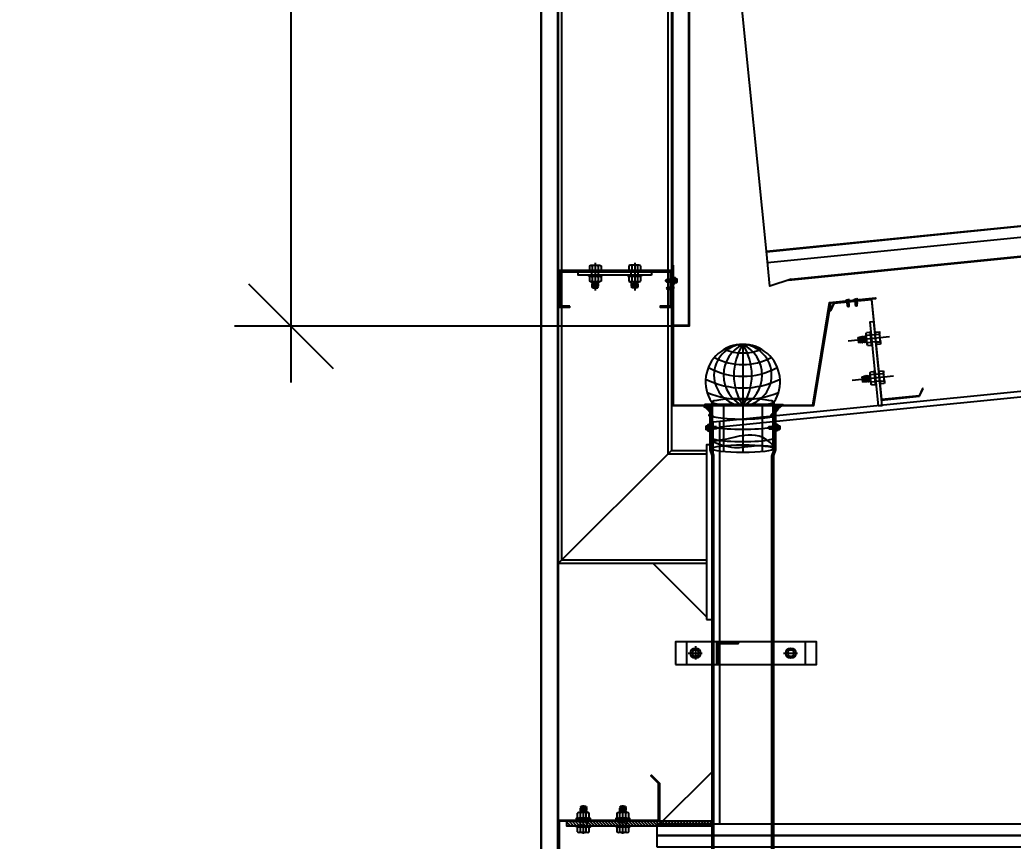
# Model space of a CAD drawing. Header units: inches. Extents: x 315041 to 662841, y -45540 to -35018.
# Drawn here: x 329684.45 to 329702.06, y -36214.23 to -36199.66 of the extents above; entities that cross this region are included whole.
import ezdxf

# ---------------------------------------------------------------- set-up
doc = ezdxf.new("R2010")
doc.units = ezdxf.units.IN
doc.header["$MEASUREMENT"] = 0
doc.linetypes.add('CENTER2', pattern=[28.575, 19.05, -3.175, 3.175, -3.175])
doc.linetypes.add('DASHED2', pattern=[9.525, 6.35, -3.175])
for name, color, linetype in [('2', 2, 'Continuous'), ('251', 251, 'Continuous'), ('2NET-VE', 8, 'Continuous'), ('3', 3, 'Continuous'), ('5', 5, 'Continuous'), ('6', 6, 'Continuous'), ('7', 7, 'Continuous'), ('8', 8, 'Continuous'), ('9', 9, 'Continuous'), ('DOWNPOUT', 52, 'Continuous'), ('flashing', 6, 'Continuous'), ('GIANG', 1, 'Continuous'), ('ROOFING', 4, 'Continuous'), ('STRUCTURE', 1, 'Continuous')]:
    doc.layers.add(name, color=color, linetype=linetype)
doc.styles.add('ST1', font='times.ttf', dxfattribs={"width": 0.7})
doc.dimstyles.new('100', dxfattribs={"dimtxt": 3, "dimasz": 1.5, "dimexe": 1, "dimexo": 0, "dimgap": 1, "dimtad": 1, "dimdec": 0, "dimlfac": 100, "dimzin": 0, "dimdsep": 46, "dimtxsty": 'ST1', "dimblk": 'OBLIQUE', "dimcen": 1, "dimdle": 1, "dimclrd": 8, "dimclre": 8, "dimclrt": 3, "dimadec": 0, "dimazin": 0, "dimtfac": 1, "dimtdec": 0, "dimtix": 1, "dimtmove": 1, "dimatfit": 3, "dimfxl": 0, "dimtfill": 1, "dimtolj": 1, "dimtzin": 0, "dimlwd": -1, "dimlwe": -1, "dimarcsym": 1})

# ---------------------------------------------------------------- blocks, each defined once
blk = doc.blocks.new('*U205')
at = {"layer": '251'}
h = blk.add_hatch(color=256, dxfattribs=at)
h.paths.add_polyline_path([(-0.0533, -0.0404), (-0.0533, -0.0433, -0.192582), (-0.0476, -0.0289, -0.192582), (-0.0533, -0.0144)])
h.paths.add_polyline_path([(-0.0533, 0.0144, -0.192582), (-0.0476, 0.0289, -0.192582), (-0.0533, 0.0433)])
h = blk.add_hatch(color=256, dxfattribs=at)
h.paths.add_polyline_path([(0.0559, -0.0404), (0.0559, -0.0433, -0.192582), (0.0617, -0.0289, -0.192582), (0.0559, -0.0144)])
h.paths.add_polyline_path([(0.0559, 0.0144, -0.192582), (0.0617, 0.0289, -0.192582), (0.0559, 0.0433)])
at = {"layer": '5', "linetype": 'CENTER2', "ltscale": 0.2}
blk.add_line((-0.0773, 0), (0.1944, 0), dxfattribs=at)
at = {"layer": '8'}
for p, q in [((-0.0533, 0.0404), (-0.0533, -0.0404)), ((-0.0476, 0.0578), (-0.0058, 0.0578)), ((-0.0476, 0.0289), (-0.0058, 0.0289)), ((0, 0.0433), (0, -0.0433)), ((0.0444, 0.0333), (0, 0.0333)), ((0.0444, -0.0664), (0.0444, 0.0664)), ((0.0444, 0.0664), (0.0559, 0.0664)), ((0.0559, -0.0664), (0.0559, 0.0664)), ((0.0559, 0.0404), (0.0559, -0.0404)), ((0.0617, 0.0578), (0.1034, 0.0578)), ((0.0617, 0.0289), (0.1034, 0.0289)), ((0.1092, 0.0433), (0.1092, -0.0433)), ((0.1168, 0.0333), (0.1092, 0.0333)), ((0.1211, 0.0267), (0.1168, 0.0333)), ((0.1168, 0.0333), (0.1168, -0.0167)), ((0.1168, -0.0167), (0.1211, 0.0267)), ((0.1268, 0.0333), (0.1211, 0.0267)), ((0.1311, 0.0267), (0.1268, 0.0333)), ((0.1639, 0.03), (0.1611, 0.0267)), ((0.1691, 0.0267), (0.1639, 0.03)), ((0.1658, -0.0267), (0.1674, 0)), ((0.1691, 0), (0.1674, 0)), ((0.1674, 0), (0.1691, 0)), ((0.1691, 0.0267), (0.1691, -0.0267)), ((-0.0476, -0.0289), (-0.0058, -0.0289)), ((-0.0476, -0.0289), (-0.0058, -0.0289)), ((-0.0476, -0.0578), (-0.0058, -0.0578)), ((0.0444, -0.0333), (0, -0.0333)), ((0.0444, -0.0664), (0.0559, -0.0664)), ((0.0617, -0.0289), (0.1034, -0.0289)), ((0.0617, -0.0289), (0.1034, -0.0289)), ((0.0617, -0.0578), (0.1034, -0.0578)), ((0.1201, -0.0333), (0.1092, -0.0333)), ((0.1258, -0.0267), (0.1201, -0.0333)), ((0.1601, -0.0333), (0.1558, -0.0267)), ((0.1658, -0.0267), (0.1601, -0.0333)), ((0.1658, -0.0267), (0.1691, -0.0267))]:
    blk.add_line(p, q, dxfattribs=at)
for points in [[(0.1358, -0.0267), (0.1301, -0.0333), (0.1258, -0.0267), (0.1311, 0.0267), (0.1368, 0.0333), (0.1411, 0.0267)], [(0.1458, -0.0267), (0.1401, -0.0333), (0.1358, -0.0267), (0.1411, 0.0267), (0.1468, 0.0333), (0.1511, 0.0267)], [(0.1558, -0.0267), (0.1501, -0.0333), (0.1458, -0.0267), (0.1511, 0.0267), (0.1568, 0.0333), (0.1611, 0.0267)]]:
    blk.add_lwpolyline(points, close=True, dxfattribs=at)
for centre, start, end in [((-0.0324, 0.0433), 136.39718, 223.60282), ((-0.0324, 0.0144), 136.39718, 180), ((-0.0209, 0.0433), 316.39718, 43.60282), ((-0.0209, 0.0144), 0, 43.60282), ((0.0768, 0.0433), 136.39718, 223.60282), ((0.0768, 0.0144), 136.39718, 180), ((0.0883, 0.0433), 316.39718, 43.60282), ((0.0883, 0.0144), 0, 43.60282), ((-0.0324, -0.0144), 180, 223.60282), ((-0.0324, -0.0433), 136.39718, 223.60282), ((-0.0209, -0.0144), 316.39718, 0), ((-0.0209, -0.0433), 316.39718, 43.60282), ((0.0768, -0.0144), 180, 223.60282), ((0.0768, -0.0433), 136.39718, 223.60282), ((0.0883, -0.0144), 316.39718, 0), ((0.0883, -0.0433), 316.39718, 43.60282)]:
    blk.add_arc(centre, 0.0209, start, end, dxfattribs=at)
blk = doc.blocks.new('*U206')
at = {"layer": '251'}
h = blk.add_hatch(color=256, dxfattribs=at)
h.paths.add_polyline_path([(-0.0533, -0.0404), (-0.0533, -0.0433, -0.192582), (-0.0476, -0.0289, -0.192582), (-0.0533, -0.0144)])
h.paths.add_polyline_path([(-0.0533, 0.0144, -0.192582), (-0.0476, 0.0289, -0.192582), (-0.0533, 0.0433)])
h = blk.add_hatch(color=256, dxfattribs=at)
h.paths.add_polyline_path([(0.0559, -0.0404), (0.0559, -0.0433, -0.192582), (0.0617, -0.0289, -0.192582), (0.0559, -0.0144)])
h.paths.add_polyline_path([(0.0559, 0.0144, -0.192582), (0.0617, 0.0289, -0.192582), (0.0559, 0.0433)])
at = {"layer": '5', "linetype": 'CENTER2', "ltscale": 0.2}
blk.add_line((-0.0773, 0), (0.1944, 0), dxfattribs=at)
at = {"layer": '8'}
for p, q in [((-0.0533, 0.0404), (-0.0533, -0.0404)), ((-0.0476, 0.0578), (-0.0058, 0.0578)), ((-0.0476, 0.0289), (-0.0058, 0.0289)), ((0, 0.0433), (0, -0.0433)), ((0.0444, 0.0333), (0, 0.0333)), ((0.0444, -0.0664), (0.0444, 0.0664)), ((0.0444, 0.0664), (0.0559, 0.0664)), ((0.0559, -0.0664), (0.0559, 0.0664)), ((0.0559, 0.0404), (0.0559, -0.0404)), ((0.0617, 0.0578), (0.1034, 0.0578)), ((0.0617, 0.0289), (0.1034, 0.0289)), ((0.1092, 0.0433), (0.1092, -0.0433)), ((0.1168, 0.0333), (0.1092, 0.0333)), ((0.1211, 0.0267), (0.1168, 0.0333)), ((0.1168, 0.0333), (0.1168, -0.0167)), ((0.1168, -0.0167), (0.1211, 0.0267)), ((0.1268, 0.0333), (0.1211, 0.0267)), ((0.1311, 0.0267), (0.1268, 0.0333)), ((0.1639, 0.03), (0.1611, 0.0267)), ((0.1691, 0.0267), (0.1639, 0.03)), ((0.1658, -0.0267), (0.1674, 0)), ((0.1691, 0), (0.1674, 0)), ((0.1674, 0), (0.1691, 0)), ((0.1691, 0.0267), (0.1691, -0.0267)), ((-0.0476, -0.0289), (-0.0058, -0.0289)), ((-0.0476, -0.0289), (-0.0058, -0.0289)), ((-0.0476, -0.0578), (-0.0058, -0.0578)), ((0.0444, -0.0333), (0, -0.0333)), ((0.0444, -0.0664), (0.0559, -0.0664)), ((0.0617, -0.0289), (0.1034, -0.0289)), ((0.0617, -0.0289), (0.1034, -0.0289)), ((0.0617, -0.0578), (0.1034, -0.0578)), ((0.1201, -0.0333), (0.1092, -0.0333)), ((0.1258, -0.0267), (0.1201, -0.0333)), ((0.1601, -0.0333), (0.1558, -0.0267)), ((0.1658, -0.0267), (0.1601, -0.0333)), ((0.1658, -0.0267), (0.1691, -0.0267))]:
    blk.add_line(p, q, dxfattribs=at)
for points in [[(0.1358, -0.0267), (0.1301, -0.0333), (0.1258, -0.0267), (0.1311, 0.0267), (0.1368, 0.0333), (0.1411, 0.0267)], [(0.1458, -0.0267), (0.1401, -0.0333), (0.1358, -0.0267), (0.1411, 0.0267), (0.1468, 0.0333), (0.1511, 0.0267)], [(0.1558, -0.0267), (0.1501, -0.0333), (0.1458, -0.0267), (0.1511, 0.0267), (0.1568, 0.0333), (0.1611, 0.0267)]]:
    blk.add_lwpolyline(points, close=True, dxfattribs=at)
for centre, start, end in [((-0.0324, 0.0433), 136.39718, 223.60282), ((-0.0324, 0.0144), 136.39718, 180), ((-0.0209, 0.0433), 316.39718, 43.60282), ((-0.0209, 0.0144), 0, 43.60282), ((0.0768, 0.0433), 136.39718, 223.60282), ((0.0768, 0.0144), 136.39718, 180), ((0.0883, 0.0433), 316.39718, 43.60282), ((0.0883, 0.0144), 0, 43.60282), ((-0.0324, -0.0144), 180, 223.60282), ((-0.0324, -0.0433), 136.39718, 223.60282), ((-0.0209, -0.0144), 316.39718, 0), ((-0.0209, -0.0433), 316.39718, 43.60282), ((0.0768, -0.0144), 180, 223.60282), ((0.0768, -0.0433), 136.39718, 223.60282), ((0.0883, -0.0144), 316.39718, 0), ((0.0883, -0.0433), 316.39718, 43.60282)]:
    blk.add_arc(centre, 0.0209, start, end, dxfattribs=at)
blk = doc.blocks.new('A$C6A7930B6')
at = {"layer": '2'}
h = blk.add_hatch(dxfattribs=at)
h.set_pattern_fill('ANSI31', color=256, scale=0.125, angle=-90, style=0)
h.set_pattern_definition([(315, (3303.04439, 11524.56439), (0.011048543456, 0.011048543456), [])])
h.paths.add_polyline_path([(1.5, 1.185), (1.5, 0.619), (0.016, 0.619), (0.016, 0.124), (0.129, 0.011), (0.118, 0), (0, 0.118), (0, 0.635), (1.484, 0.635), (1.484, 1.179), (1.371, 1.292), (1.382, 1.303)])
at = {"layer": '251'}
h = blk.add_hatch(color=256, dxfattribs=at)
h.paths.add_polyline_path([(0.314, 0.668), (0.31, 0.668, 0.192582), (0.332, 0.676, 0.192582), (0.353, 0.668)])
h.paths.add_polyline_path([(0.397, 0.668, 0.192582), (0.418, 0.676, 0.192582), (0.44, 0.668)])
h = blk.add_hatch(color=256, dxfattribs=at)
h.paths.add_polyline_path([(0.898, 0.668), (0.893, 0.668, 0.192582), (0.915, 0.676, 0.192582), (0.937, 0.668)])
h.paths.add_polyline_path([(0.98, 0.668, 0.192582), (1.002, 0.676, 0.192582), (1.023, 0.668)])
h = blk.add_hatch(color=256, dxfattribs=at)
h.paths.add_polyline_path([(0.314, 0.455), (0.31, 0.455, 0.192582), (0.332, 0.464, 0.192582), (0.353, 0.455)])
h.paths.add_polyline_path([(0.397, 0.455, 0.192582), (0.418, 0.464, 0.192582), (0.44, 0.455)])
h = blk.add_hatch(color=256, dxfattribs=at)
h.paths.add_polyline_path([(0.898, 0.455), (0.893, 0.455, 0.192582), (0.915, 0.464, 0.192582), (0.937, 0.455)])
h.paths.add_polyline_path([(0.98, 0.455, 0.192582), (1.002, 0.464, 0.192582), (1.023, 0.455)])
at = {"layer": '9', "linetype": 'Continuous'}
h = blk.add_hatch(dxfattribs=at)
h.set_pattern_fill('ANSI31', color=250, scale=0.25, angle=-90, style=0)
h.set_pattern_definition([(315, (3302.900187, 11527.014995), (0.02209708691, 0.02209708691), [])])
h.paths.add_polyline_path([(2.292, 0.552), (2.292, 0.619), (0.125, 0.619), (0.125, 0.552)])
at = {"layer": '2'}
blk.add_lwpolyline([(1.5, 1.185), (1.5, 0.619), (0.016, 0.619), (0.016, 0.124), (0.129, 0.011), (0.118, 0), (0, 0.118), (0, 0.635), (1.484, 0.635), (1.484, 1.179), (1.371, 1.292), (1.382, 1.303)], close=True, dxfattribs=at)
at = {"layer": '5', "linetype": 'CENTER2', "ltscale": 0.2}
for p, q in [((0.375, 0.436), (0.375, 0.859)), ((0.958, 0.436), (0.958, 0.859))]:
    blk.add_line(p, q, dxfattribs=at)
at = {"layer": '6'}
blk.add_lwpolyline([(2.292, 0.552), (2.292, 0.619), (0.125, 0.619), (0.125, 0.552), (2.292, 0.552)], dxfattribs=at)
at = {"layer": '8'}
for p, q in [((0.288, 0.676), (0.288, 0.739)), ((0.44, 0.748), (0.31, 0.748)), ((0.335, 0.832), (0.325, 0.824)), ((0.325, 0.824), (0.335, 0.817)), ((0.335, 0.772), (0.325, 0.764)), ((0.325, 0.764), (0.325, 0.748)), ((0.332, 0.676), (0.332, 0.739)), ((0.332, 0.676), (0.332, 0.739)), ((0.415, 0.837), (0.335, 0.837)), ((0.335, 0.832), (0.335, 0.837)), ((0.335, 0.832), (0.375, 0.835)), ((0.35, 0.759), (0.415, 0.765)), ((0.425, 0.759), (0.35, 0.759)), ((0.375, 0.837), (0.375, 0.835)), ((0.375, 0.835), (0.375, 0.837)), ((0.415, 0.837), (0.42, 0.83)), ((0.42, 0.83), (0.415, 0.825)), ((0.415, 0.78), (0.425, 0.774)), ((0.425, 0.774), (0.415, 0.765)), ((0.415, 0.765), (0.425, 0.759)), ((0.418, 0.676), (0.418, 0.739)), ((0.425, 0.759), (0.425, 0.748)), ((0.462, 0.676), (0.462, 0.739)), ((0.872, 0.676), (0.872, 0.739)), ((1.023, 0.748), (0.893, 0.748)), ((0.918, 0.832), (0.908, 0.824)), ((0.908, 0.824), (0.918, 0.817)), ((0.918, 0.772), (0.908, 0.764)), ((0.908, 0.764), (0.908, 0.748)), ((0.915, 0.676), (0.915, 0.739)), ((0.915, 0.676), (0.915, 0.739)), ((0.998, 0.837), (0.918, 0.837)), ((0.918, 0.832), (0.918, 0.837)), ((0.918, 0.832), (0.958, 0.835)), ((0.933, 0.759), (0.998, 0.765)), ((1.008, 0.759), (0.933, 0.759)), ((0.958, 0.837), (0.958, 0.835)), ((0.958, 0.835), (0.958, 0.837)), ((0.998, 0.837), (1.003, 0.83)), ((1.003, 0.83), (0.998, 0.825)), ((0.998, 0.78), (1.008, 0.774)), ((1.008, 0.774), (0.998, 0.765)), ((0.998, 0.765), (1.008, 0.759)), ((1.002, 0.676), (1.002, 0.739)), ((1.008, 0.759), (1.008, 0.748)), ((1.045, 0.676), (1.045, 0.739)), ((0.436, 0.668), (0.314, 0.668)), ((0.325, 0.635), (0.325, 0.552)), ((0.425, 0.635), (0.425, 0.552)), ((1.019, 0.668), (0.898, 0.668)), ((0.908, 0.635), (0.908, 0.552)), ((1.008, 0.635), (1.008, 0.552)), ((0.288, 0.464), (0.288, 0.526)), ((0.44, 0.535), (0.31, 0.535)), ((0.436, 0.552), (0.314, 0.552)), ((0.436, 0.455), (0.314, 0.455)), ((0.332, 0.464), (0.332, 0.526)), ((0.332, 0.464), (0.332, 0.526)), ((0.418, 0.464), (0.418, 0.526)), ((0.462, 0.464), (0.462, 0.526)), ((0.872, 0.464), (0.872, 0.526)), ((1.023, 0.535), (0.893, 0.535)), ((1.019, 0.552), (0.898, 0.552)), ((1.019, 0.455), (0.898, 0.455)), ((0.915, 0.464), (0.915, 0.526)), ((0.915, 0.464), (0.915, 0.526)), ((1.002, 0.464), (1.002, 0.526)), ((1.045, 0.464), (1.045, 0.526))]:
    blk.add_line(p, q, dxfattribs=at)
for points in [[(0.335, 0.817), (0.325, 0.809), (0.335, 0.802), (0.415, 0.81), (0.425, 0.819), (0.415, 0.825)], [(0.335, 0.802), (0.325, 0.794), (0.335, 0.787), (0.415, 0.795), (0.425, 0.804), (0.415, 0.81)], [(0.335, 0.787), (0.325, 0.779), (0.335, 0.772), (0.415, 0.78), (0.425, 0.789), (0.415, 0.795)], [(0.918, 0.817), (0.908, 0.809), (0.918, 0.802), (0.998, 0.81), (1.008, 0.819), (0.998, 0.825)], [(0.918, 0.802), (0.908, 0.794), (0.918, 0.787), (0.998, 0.795), (1.008, 0.804), (0.998, 0.81)], [(0.918, 0.787), (0.908, 0.779), (0.918, 0.772), (0.998, 0.78), (1.008, 0.789), (0.998, 0.795)], [(0.275, 0.65), (0.275, 0.668), (0.475, 0.668), (0.475, 0.65)], [(0.859, 0.65), (0.859, 0.668), (1.058, 0.668), (1.058, 0.65)], [(0.275, 0.535), (0.275, 0.552), (0.475, 0.552), (0.475, 0.535)], [(0.859, 0.535), (0.859, 0.552), (1.058, 0.552), (1.058, 0.535)]]:
    blk.add_lwpolyline(points, close=True, dxfattribs=at)
for centre, start, end in [((0.31, 0.716), 46.3972, 133.6028), ((0.353, 0.716), 90, 133.6028), ((0.397, 0.716), 46.3972, 90), ((0.44, 0.716), 46.3972, 133.6028), ((0.893, 0.716), 46.3972, 133.6028), ((0.937, 0.716), 90, 133.6028), ((0.98, 0.716), 46.3972, 90), ((1.023, 0.716), 46.3972, 133.6028), ((0.31, 0.699), 226.3972, 313.6028), ((0.353, 0.699), 226.3972, 270), ((0.397, 0.699), 270, 313.6028), ((0.44, 0.699), 226.3972, 313.6028), ((0.893, 0.699), 226.3972, 313.6028), ((0.937, 0.699), 226.3972, 270), ((0.98, 0.699), 270, 313.6028), ((1.023, 0.699), 226.3972, 313.6028), ((0.31, 0.503), 46.3972, 133.6028), ((0.31, 0.486), 226.3972, 313.6028), ((0.353, 0.503), 90, 133.6028), ((0.353, 0.486), 226.3972, 270), ((0.397, 0.503), 46.3972, 90), ((0.397, 0.486), 270, 313.6028), ((0.44, 0.503), 46.3972, 133.6028), ((0.44, 0.486), 226.3972, 313.6028), ((0.893, 0.503), 46.3972, 133.6028), ((0.893, 0.486), 226.3972, 313.6028), ((0.937, 0.503), 90, 133.6028), ((0.937, 0.486), 226.3972, 270), ((0.98, 0.503), 46.3972, 90), ((0.98, 0.486), 270, 313.6028), ((1.023, 0.503), 46.3972, 133.6028), ((1.023, 0.486), 226.3972, 313.6028)]:
    blk.add_arc(centre, 0.0314, start, end, dxfattribs=at)
blk = doc.blocks.new('HFR-1')
at = {"layer": 'STRUCTURE', "color": 1, "linetype": 'Continuous'}
for p, q in [((-5.5, 0), (5.5, 0)), ((-5.2, 0.8), (-3.4, 1.5)), ((5.2, 0.8), (3.4, 1.5)), ((-2.4, -1.2), (-3, -1.6)), ((-3, -1.6), (-2.4, -1.9)), ((-2.4, -1.9), (-3, -2.3)), ((-3, -2.3), (-2.4, -2.6)), ((-2.4, -2.6), (-3, -3)), ((-3, -3), (-2.4, -3.3)), ((-2.4, -3.3), (-3, -3.7)), ((-3, -3.7), (-2.4, -4.1)), ((-2.4, -4.1), (-3, -4.4)), ((-3, -4.4), (-2.4, -4.8)), ((-2.4, -4.8), (-3, -5.1)), ((-3, -5.1), (-2.4, -5.5)), ((-2.4, -5.5), (-3, -5.8)), ((-3, -5.8), (-2.4, -6.2)), ((-2.4, -6.2), (-3, -6.6)), ((-3, -6.6), (-2.4, -6.9)), ((-2.4, -6.9), (-3, -7.3)), ((-3, -7.3), (-2.4, -7.6)), ((-2.4, -7.6), (-3, -8)), ((-3, -8), (-2.4, -8.3)), ((-2.4, -8.3), (-3, -8.7)), ((-3, -8.7), (-2.4, -9)), ((-2.4, -9), (-3, -9.4)), ((-3, -9.4), (-2.4, -9.7)), ((-2.4, -9.7), (-3, -10.1)), ((-3, -10.1), (-2.4, -10.5)), ((-2.4, -10.5), (-3, -10.8)), ((-3, -10.8), (-2.4, -11.2)), ((-2.4, -11.2), (-3, -11.5)), ((-3, -11.5), (-2.4, -11.9)), ((-2.9, -1.6), (2.9, -1.4)), ((-2.9, -2.3), (2.9, -2.1)), ((-2.9, -3), (2.9, -2.8)), ((-2.9, -3.7), (2.9, -3.6)), ((-2.9, -4.4), (2.9, -4.3)), ((-2.9, -5.1), (2.9, -5)), ((-2.9, -5.9), (2.9, -5.7)), ((-2.9, -6.6), (2.9, -6.4)), ((-2.9, -7.3), (2.9, -7.1)), ((-2.9, -8), (2.9, -7.8)), ((-2.9, -8.7), (2.9, -8.5)), ((-2.9, -9.4), (2.9, -9.2)), ((-2.9, -10.1), (1.5, -10)), ((-2.9, -10.8), (1.3, -10.7)), ((-2.9, -11.5), (0.9, -11.4)), ((-2.5, -17.4), (-2.5, -11.8)), ((-2.5, -17.4), (-2, -16.7)), ((-2.5, -17.4), (-0.2, -19.7)), ((2.4, -1.1), (-2.4, -1.2)), ((2.4, -1.8), (-2.4, -1.9)), ((-2.4, -1.9), (2.4, -1.8)), ((-2.4, -2.6), (2.4, -2.5)), ((2.4, -2.5), (-2.4, -2.6)), ((-2.4, -3.3), (2.4, -3.2)), ((2.4, -3.2), (-2.4, -3.3)), ((-2.4, -4.1), (2.4, -3.9)), ((2.4, -3.9), (-2.4, -4.1)), ((-2.4, -4.8), (2.4, -4.6)), ((2.4, -4.6), (-2.4, -4.8)), ((-2.4, -5.5), (2.4, -5.3)), ((2.4, -5.3), (-2.4, -5.5)), ((-2.4, -6.2), (2.4, -6)), ((2.4, -6), (-2.4, -6.2)), ((-2.4, -6.9), (2.4, -6.8)), ((2.4, -6.8), (-2.4, -6.9)), ((-2.4, -7.6), (2.4, -7.5)), ((2.4, -7.5), (-2.4, -7.6)), ((-2.4, -8.3), (2.4, -8.2)), ((2.4, -8.2), (-2.4, -8.3)), ((-2.4, -9), (2.4, -8.9)), ((2.4, -8.9), (-2.4, -9)), ((-2.4, -9.7), (2.4, -9.6)), ((2.4, -9.6), (-2.4, -9.7)), ((1.4, -10.3), (-2.4, -10.5)), ((-2.4, -10.5), (1.4, -10.3)), ((-2.4, -11.2), (1.1, -11.1)), ((1.1, -11.1), (-2.4, -11.2)), ((-2.4, -11.9), (0.4, -11.8)), ((-1, -16.7), (0.2, -19.7)), ((0.1, -19.4), (1.2, -17.3)), ((0.2, -19.7), (2.5, -17.4)), ((1.6, -16.1), (2.3, -10.2)), ((2.2, -10), (2.9, -10)), ((2.2, -11), (2.4, -11)), ((2.4, -11), (2.2, -11)), ((2.2, -11.4), (2.9, -11.4)), ((2.2, -11.7), (2.4, -11.7)), ((2.4, -10.3), (2.3, -10.3)), ((2.3, -10.3), (2.4, -10.3)), ((2.3, -10.7), (2.9, -10.7)), ((2.9, -1.4), (2.4, -1.1)), ((2.4, -1.8), (2.9, -1.4)), ((2.9, -2.1), (2.4, -1.8)), ((2.4, -2.5), (2.9, -2.1)), ((2.9, -2.8), (2.4, -2.5)), ((2.4, -3.2), (2.9, -2.8)), ((2.9, -3.6), (2.4, -3.2)), ((2.4, -3.9), (2.9, -3.6)), ((2.9, -4.3), (2.4, -3.9)), ((2.4, -4.6), (2.9, -4.3)), ((2.9, -5), (2.4, -4.6)), ((2.4, -5.3), (2.9, -5)), ((2.9, -5.7), (2.4, -5.3)), ((2.4, -6), (2.9, -5.7)), ((2.9, -6.4), (2.4, -6)), ((2.4, -6.8), (2.9, -6.4)), ((2.9, -7.1), (2.4, -6.8)), ((2.4, -7.5), (2.9, -7.1)), ((2.9, -7.8), (2.4, -7.5)), ((2.4, -8.2), (2.9, -7.8)), ((2.9, -8.5), (2.4, -8.2)), ((2.4, -8.9), (2.9, -8.5)), ((2.9, -9.2), (2.4, -8.9)), ((2.4, -9.6), (2.9, -9.2)), ((2.9, -10), (2.4, -9.6)), ((2.4, -10.3), (2.9, -10)), ((2.9, -10.7), (2.4, -10.3)), ((2.4, -11), (2.9, -10.7)), ((2.9, -11.4), (2.4, -11)), ((2.4, -11.7), (2.9, -11.4)), ((2.5, -17.4), (2.5, -11.7))]:
    blk.add_line(p, q, dxfattribs=at)
at = {"layer": 'STRUCTURE', "color": 1, "linetype": 'Continuous', "ltscale": 8}
for p in [(-3.4, 1.5), (3.4, 1.5)]:
    blk.add_line(p, (0, 1.5), dxfattribs=at)
at = {"layer": 'STRUCTURE', "color": 1, "linetype": 'DASHED2'}
for p in [(-1.9, 1.5), (1.9, 1.5)]:
    blk.add_line(p, (0, 0), dxfattribs=at)
at = {"layer": 'STRUCTURE', "color": 1, "linetype": 'Continuous', "ltscale": 8}
for centre, start, end in [((-4.7, 0.2), 130.41, 194.8062), ((4.7, 0.2), 345.1938, 49.59)]:
    blk.add_arc(centre, 0.801, start, end, dxfattribs=at)
at = {"layer": 'STRUCTURE', "color": 1, "linetype": 'Continuous'}
for centre, radius, start, end in [((-7.3, -9), 9.14, 58.065, 78.8402), ((5.1, -3.8), 3.83, 84.2039, 134.3621), ((-1.5, -17.1), 0.59, 34.2302, 144.5641), ((0, -19.4), 0.331, 231.6348, 305.4287), ((-0.5, -10.1), 1.93, 296.6041, 355.3922), ((-0.6, -16), 2.2, 324.0048, 357.8268), ((1.9, -10.3), 0.444, 15.9762, 172.6971)]:
    blk.add_arc(centre, radius, start, end, dxfattribs=at)
blk = doc.blocks.new('Short_Self_drilling')
at = {"layer": 'STRUCTURE', "color": 1, "linetype": 'Continuous'}
for p, q in [((6.4, 1.7), (-6.4, 1.7)), ((5.1, 3.8), (-5.1, 3.8)), ((-2.6, 2.9), (-5.1, 2.9)), ((-3.4, 3.8), (-3.4, 6.8)), ((3, 7.2), (-3, 7.2)), ((2.6, 2.9), (-2.6, 2.9)), ((-2.1, 2.8), (-2.1, 2.9)), ((6.3, 0), (0, 0)), ((2.2, 2.8), (2.2, 2.9)), ((2.2, -0.5), (2.2, 0)), ((5.1, 2.9), (2.6, 2.9)), ((3.4, 3.8), (3.4, 6.8)), ((3, -1.2), (-2.7, -0.2)), ((3, -2.7), (-2.7, -1.8)), ((3, -4.2), (-2.7, -3.3)), ((3, -5.8), (-2.7, -4.8)), ((3, -7.3), (-2.7, -6.3)), ((-1.9, -8), (-2.7, -7.9)), ((-2.1, -1.4), (-2.1, -0.9)), ((-2.1, -2.9), (-2.1, -2.4)), ((-2.1, -4.4), (-2.1, -3.9)), ((-2.1, -6), (-2.1, -5.4)), ((-2.1, -7.5), (-2.1, -7)), ((-2.1, -12.3), (-2.1, -8.5)), ((3, -8.8), (-1.1, -8.1)), ((2.1, -12.3), (2.1, -9.1)), ((2.2, -2), (2.2, -1.5)), ((2.2, -3.6), (2.2, -3)), ((2.2, -5.1), (2.2, -4.6)), ((2.2, -6.6), (2.2, -6.1)), ((2.2, -8.1), (2.2, -7.6))]:
    blk.add_line(p, q, dxfattribs=at)
blk.add_lwpolyline([(6.4, 1.3), (6.4, 1.7), (2.1, 2.8), (-2.1, 2.8), (-6.4, 1.7), (-6.4, 1.3)], close=True, dxfattribs=at)
for points in [[(-6.4, 1.3, -0.088869), (-6.3, 0), (0, 0)], [(-0.1, 3.8), (-0.3, 6.2, 0.338878), (-3.1, 6.2), (-3.3, 3.8)], [(3.3, 3.8), (3.1, 6.2, 0.338878), (0.3, 6.2), (0.1, 3.8)], [(2.1, -12.3), (0.2, -14.2, -0.333596), (-0.2, -14.2), (-2.1, -12.3)], [(-0.1, -14), (-1, -12.2, -0.148657), (-1.4, -11.2), (-2, -7.7, -0.815006), (-1.2, -7.8, 0.150833), (-0.8, -8.7)], [(2.1, -12.3), (1.7, -11.7, 0.52242), (0.9, -11.7), (-0.2, -14.2)]]:
    blk.add_lwpolyline(points, format="xyb", dxfattribs=at)
for points in [[(3, -1.2), (2.2, -1.5), (-2.1, -0.8), (-2.7, -0.2), (-2.4, 0)], [(3, -2.7), (2.2, -3), (-2.1, -2.4), (-2.7, -1.8), (-2.1, -1.4), (2.2, -2), (3, -2.7)], [(3, -4.2), (2.2, -4.6), (-2.1, -3.9), (-2.7, -3.3), (-2.1, -2.9), (2.2, -3.6), (3, -4.2)], [(3, -5.8), (2.2, -6.1), (-2.1, -5.4), (-2.7, -4.8), (-2.1, -4.4), (2.2, -5.1), (3, -5.8)], [(3, -7.3), (2.2, -7.6), (-2.1, -7), (-2.7, -6.3), (-2.1, -6), (2.2, -6.6), (3, -7.3)], [(-1.8, -8.5), (-2.1, -8.5), (-2.7, -7.9), (-2.1, -7.5), (-1.8, -7.5)], [(-1.3, -7.6), (2.2, -8.1), (3, -8.8)], [(-1.2, 0), (2.2, -0.5), (3, -1.2)], [(3, -8.8), (2.2, -9.1), (-0.8, -8.7)]]:
    blk.add_lwpolyline(points, dxfattribs=at)
for centre, radius, start, end in [((-5, 3.3), 0.455, 109.7949, 250.2674), ((-3, 6.8), 0.429, 90.0311, 180.0311), ((3, 6.8), 0.429, 0.0311, 90.0311), ((5.1, 3.3), 0.435, 279.7276, 80.3347), ((10, 0.2), 3.74, 162.2963, 182.6103)]:
    blk.add_arc(centre, radius, start, end, dxfattribs=at)
blk = doc.blocks.new('_Oblique')
at = {"color": 0, "linetype": 'ByBlock', "lineweight": -2}
blk.add_line((-0.5, -0.5), (0.5, 0.5), dxfattribs=at)
blk = doc.blocks.new('*D350')
at = {"color": 8, "linetype": 'Continuous', "transparency": 16777216}
for p, q in [((329720.173, -36201.517), (329719.47, -36194.492)), ((329696.087, -36197.837), (329720.565, -36195.388)), ((329697.686, -36203.767), (329696.983, -36196.743))]:
    blk.add_line(p, q, dxfattribs=at)
at = {"layer": 'Defpoints', "color": 0, "transparency": 16777216}
for p in [(329719.57, -36195.487), (329720.173, -36201.517), (329697.686, -36203.767)]:
    blk.add_point(p, dxfattribs=at)
at = {"color": 8, "transparency": 16777216, "xscale": 1.5, "yscale": 1.5, "zscale": 1.5}
for p, rotation in [((329719.57, -36195.487), 5.715291545401536), ((329697.083, -36197.738), 185.7152915454015)]:
    blk.add_blockref('_Oblique', p, dxfattribs=dict(at, rotation=rotation))
at = {"color": 3, "transparency": 16777216, "insert": (329708.075, -36194.099), "char_height": 3, "attachment_point": 5, "rotation": 5.7153, "style": 'ST1', "bg_fill": 3, "box_fill_scale": 1.25, "bg_fill_color": 256, "bg_fill_true_color": 13158600, "bg_fill_transparency": 1019152}
blk.add_mtext('\\A1;2260', dxfattribs=at)
blk = doc.blocks.new('*D360')
at = {"color": 8, "linetype": 'Continuous', "transparency": 16777216}
for p, q in [((329689.252, -36185.097), (329689.252, -36206.097)), ((329696.164, -36186.097), (329688.252, -36186.097)), ((329696.164, -36205.097), (329688.252, -36205.097))]:
    blk.add_line(p, q, dxfattribs=at)
at = {"layer": 'Defpoints', "color": 0, "transparency": 16777216}
for p in [(329696.164, -36186.097), (329689.252, -36205.097), (329696.164, -36205.097)]:
    blk.add_point(p, dxfattribs=at)
at = {"color": 8, "transparency": 16777216, "xscale": 1.5, "yscale": 1.5, "zscale": 1.5}
for p, rotation in [((329689.252, -36186.097), 90), ((329689.252, -36205.097), 270)]:
    blk.add_blockref('_Oblique', p, dxfattribs=dict(at, rotation=rotation))
at = {"color": 3, "transparency": 16777216, "insert": (329686.722, -36195.597), "char_height": 3, "attachment_point": 5, "rotation": 90, "style": 'ST1', "bg_fill": 3, "box_fill_scale": 1.25, "bg_fill_color": 256, "bg_fill_true_color": 13158600, "bg_fill_transparency": 1019152}
blk.add_mtext('\\A1;1900', dxfattribs=at)
blk = doc.blocks.new('*U235')
at = {"layer": '2NET-VE', "ltscale": 0.5}
for p, q in [((0, 8.3), (9.5, 8.3)), ((22.9, 7.4), (22.9, 7.4)), ((0, -8.3), (9.5, -8.3)), ((22.9, -7.4), (22.9, -7.4))]:
    blk.add_line(p, q, dxfattribs=at)
at = {"layer": '7', "linetype": 'Continuous'}
for p, q in [((21.9, 6.4), (23.1, 7.7)), ((22.3, -6.4), (23.8, 6.4)), ((23.1, 7.7), (23.8, 6.4)), ((23.8, 6.4), (25.1, 7.7)), ((24.3, -6.4), (25.8, 6.4)), ((25.1, 7.7), (25.8, 6.4)), ((25.8, 6.4), (27, 7.7)), ((26.2, -6.4), (27.7, 6.4)), ((27, 7.7), (27.7, 6.4)), ((27.7, 6.4), (28.9, 7.7)), ((28.1, -6.4), (29.6, 6.4)), ((28.9, 7.7), (29.6, 6.4)), ((29.6, 6.4), (30.9, 7.7)), ((30.1, -6.4), (31.6, 6.4)), ((30.1, -6.4), (31.6, 6.4)), ((30.9, 7.7), (31.6, 6.4)), ((31.6, 6.4), (32.8, 7.7)), ((32, -6.4), (33.5, 6.4)), ((32.8, 7.7), (33.5, 6.4)), ((33.5, 6.4), (34.7, 7.7)), ((33.9, -6.4), (35.4, 6.4)), ((33.9, -6.4), (35.4, 6.4)), ((33.9, -6.4), (35.4, 6.4)), ((34.7, 7.7), (35.4, 6.4)), ((35.4, 6.4), (36.7, 7.7)), ((35.9, -6.4), (37.4, 6.4)), ((36.7, 7.7), (37.4, 6.4)), ((41.9, 6.4), (37.4, 6.4)), ((41.9, 6.4), (41.9, -6.4)), ((22.1, -6.4), (21.7, -6.4)), ((22.3, -6.4), (21.9, -6.4)), ((22.3, -6.4), (23.1, -7.7)), ((23.1, -7.7), (24.3, -6.4)), ((24.3, -6.4), (25, -7.7)), ((25, -7.7), (26.2, -6.4)), ((26.2, -6.4), (26.9, -7.7)), ((26.9, -7.7), (28.1, -6.4)), ((28.1, -6.4), (28.9, -7.7)), ((28.9, -7.7), (30.1, -6.4)), ((30.1, -6.4), (30.8, -7.7)), ((30.8, -7.7), (32, -6.4)), ((32, -6.4), (32.7, -7.7)), ((32.7, -7.7), (33.9, -6.4)), ((33.9, -6.4), (34.7, -7.7)), ((34.7, -7.7), (35.9, -6.4)), ((35.9, -6.4), (41.9, -6.4))]:
    blk.add_line(p, q, dxfattribs=at)
at = {"layer": '8', "linetype": 'Continuous'}
for p, q in [((-10.2, 8.8), (-10.2, 11.9)), ((-10.2, -11.9), (-10.2, 11.9)), ((-0.9, 14.9), (-9.3, 14.9)), ((-1.4, 8.8), (-8.9, 8.8)), ((0, 8.8), (0, 11.9)), ((0, -11.9), (0, 11.9)), ((9.5, -17.6), (9.5, 17.6)), ((9.5, 17.6), (11.4, 17.6)), ((11.4, -17.6), (11.4, 17.6)), ((11.4, 8.8), (11.4, 11.9)), ((11.4, -11.9), (11.4, 11.9)), ((12.3, 14.9), (20.7, 14.9)), ((12.8, 8.8), (20.3, 8.8)), ((21.7, 8.8), (21.7, 11.9)), ((21.7, -11.9), (21.7, 11.9)), ((-10.2, -8.8), (-10.2, -11.9)), ((-9.3, -14.9), (-0.9, -14.9)), ((-1.4, -8.8), (-8.9, -8.8)), ((0, -8.8), (0, -11.9)), ((9.5, -17.6), (11.4, -17.6)), ((11.4, -8.8), (11.4, -11.9)), ((20.7, -14.9), (12.3, -14.9)), ((12.8, -8.8), (20.3, -8.8)), ((21.7, -8.8), (21.7, -11.9))]:
    blk.add_line(p, q, dxfattribs=at)
at = {"layer": '8', "ltscale": 10}
blk.add_line((-32.8, 0), (65.5, 0), dxfattribs=at)
at = {"layer": '8', "linetype": 'Continuous'}
for centre, radius, start, end in [((-4.7, 11.9), 5.58, 146.602, 180), ((-6.1, 11.9), 4.1, 180, 228.5476), ((-6.1, 5.7), 4.1, 131.4524, 180), ((-4.1, 11.9), 4.1, 311.4524, 0), ((-4.1, 5.7), 4.1, 0, 48.5476), ((-5.6, 11.9), 5.58, 0, 33.398), ((17, 11.9), 5.58, 146.602, 180), ((15.5, 11.9), 4.1, 180, 228.5476), ((15.5, 5.7), 4.1, 131.4524, 180), ((17.6, 11.9), 4.1, 311.4524, 0), ((17.6, 5.7), 4.1, 0, 48.5476), ((16.1, 11.9), 5.58, 0, 33.398), ((-6.1, -5.7), 4.1, 180, 228.5476), ((-6.1, -11.9), 4.1, 131.4524, 180), ((-4.7, -11.9), 5.58, 180, 213.398), ((-4.1, -5.7), 4.1, 311.4524, 0), ((-4.1, -11.9), 4.1, 0, 48.5476), ((-5.6, -11.9), 5.58, 326.602, 0), ((15.5, -5.7), 4.1, 180, 228.5476), ((15.5, -11.9), 4.1, 131.4524, 180), ((17, -11.9), 5.58, 180, 213.398), ((17.6, -5.7), 4.1, 311.4524, 0), ((17.6, -11.9), 4.1, 0, 48.5476), ((16.1, -11.9), 5.58, 326.602, 0)]:
    blk.add_arc(centre, radius, start, end, dxfattribs=at)
blk = doc.blocks.new('*U234')
at = {"layer": '2NET-VE', "ltscale": 0.5}
for p, q in [((0, 8.3), (9.5, 8.3)), ((22.9, 7.4), (22.9, 7.4)), ((0, -8.3), (9.5, -8.3)), ((22.9, -7.4), (22.9, -7.4))]:
    blk.add_line(p, q, dxfattribs=at)
at = {"layer": '7', "linetype": 'Continuous'}
for p, q in [((21.9, 6.4), (23.1, 7.7)), ((22.3, -6.4), (23.8, 6.4)), ((23.1, 7.7), (23.8, 6.4)), ((23.8, 6.4), (25.1, 7.7)), ((24.3, -6.4), (25.8, 6.4)), ((25.1, 7.7), (25.8, 6.4)), ((25.8, 6.4), (27, 7.7)), ((26.2, -6.4), (27.7, 6.4)), ((27, 7.7), (27.7, 6.4)), ((27.7, 6.4), (28.9, 7.7)), ((28.1, -6.4), (29.6, 6.4)), ((28.9, 7.7), (29.6, 6.4)), ((29.6, 6.4), (30.9, 7.7)), ((30.1, -6.4), (31.6, 6.4)), ((30.1, -6.4), (31.6, 6.4)), ((30.9, 7.7), (31.6, 6.4)), ((31.6, 6.4), (32.8, 7.7)), ((32, -6.4), (33.5, 6.4)), ((32.8, 7.7), (33.5, 6.4)), ((33.5, 6.4), (34.7, 7.7)), ((33.9, -6.4), (35.4, 6.4)), ((33.9, -6.4), (35.4, 6.4)), ((33.9, -6.4), (35.4, 6.4)), ((34.7, 7.7), (35.4, 6.4)), ((35.4, 6.4), (36.7, 7.7)), ((35.9, -6.4), (37.4, 6.4)), ((36.7, 7.7), (37.4, 6.4)), ((41.9, 6.4), (37.4, 6.4)), ((41.9, 6.4), (41.9, -6.4)), ((22.1, -6.4), (21.7, -6.4)), ((22.3, -6.4), (21.9, -6.4)), ((22.3, -6.4), (23.1, -7.7)), ((23.1, -7.7), (24.3, -6.4)), ((24.3, -6.4), (25, -7.7)), ((25, -7.7), (26.2, -6.4)), ((26.2, -6.4), (26.9, -7.7)), ((26.9, -7.7), (28.1, -6.4)), ((28.1, -6.4), (28.9, -7.7)), ((28.9, -7.7), (30.1, -6.4)), ((30.1, -6.4), (30.8, -7.7)), ((30.8, -7.7), (32, -6.4)), ((32, -6.4), (32.7, -7.7)), ((32.7, -7.7), (33.9, -6.4)), ((33.9, -6.4), (34.7, -7.7)), ((34.7, -7.7), (35.9, -6.4)), ((35.9, -6.4), (41.9, -6.4))]:
    blk.add_line(p, q, dxfattribs=at)
at = {"layer": '8', "linetype": 'Continuous'}
for p, q in [((-10.2, 8.8), (-10.2, 11.9)), ((-10.2, -11.9), (-10.2, 11.9)), ((-0.9, 14.9), (-9.3, 14.9)), ((-1.4, 8.8), (-8.9, 8.8)), ((0, 8.8), (0, 11.9)), ((0, -11.9), (0, 11.9)), ((9.5, -17.6), (9.5, 17.6)), ((9.5, 17.6), (11.4, 17.6)), ((11.4, -17.6), (11.4, 17.6)), ((11.4, 8.8), (11.4, 11.9)), ((11.4, -11.9), (11.4, 11.9)), ((12.3, 14.9), (20.7, 14.9)), ((12.8, 8.8), (20.3, 8.8)), ((21.7, 8.8), (21.7, 11.9)), ((21.7, -11.9), (21.7, 11.9)), ((-10.2, -8.8), (-10.2, -11.9)), ((-9.3, -14.9), (-0.9, -14.9)), ((-1.4, -8.8), (-8.9, -8.8)), ((0, -8.8), (0, -11.9)), ((9.5, -17.6), (11.4, -17.6)), ((11.4, -8.8), (11.4, -11.9)), ((20.7, -14.9), (12.3, -14.9)), ((12.8, -8.8), (20.3, -8.8)), ((21.7, -8.8), (21.7, -11.9))]:
    blk.add_line(p, q, dxfattribs=at)
at = {"layer": '8', "ltscale": 10}
blk.add_line((-32.8, 0), (65.5, 0), dxfattribs=at)
at = {"layer": '8', "linetype": 'Continuous'}
for centre, radius, start, end in [((-4.7, 11.9), 5.58, 146.602, 180), ((-6.1, 11.9), 4.1, 180, 228.5476), ((-6.1, 5.7), 4.1, 131.4524, 180), ((-4.1, 11.9), 4.1, 311.4524, 0), ((-4.1, 5.7), 4.1, 0, 48.5476), ((-5.6, 11.9), 5.58, 0, 33.398), ((17, 11.9), 5.58, 146.602, 180), ((15.5, 11.9), 4.1, 180, 228.5476), ((15.5, 5.7), 4.1, 131.4524, 180), ((17.6, 11.9), 4.1, 311.4524, 0), ((17.6, 5.7), 4.1, 0, 48.5476), ((16.1, 11.9), 5.58, 0, 33.398), ((-6.1, -5.7), 4.1, 180, 228.5476), ((-6.1, -11.9), 4.1, 131.4524, 180), ((-4.7, -11.9), 5.58, 180, 213.398), ((-4.1, -5.7), 4.1, 311.4524, 0), ((-4.1, -11.9), 4.1, 0, 48.5476), ((-5.6, -11.9), 5.58, 326.602, 0), ((15.5, -5.7), 4.1, 180, 228.5476), ((15.5, -11.9), 4.1, 131.4524, 180), ((17, -11.9), 5.58, 180, 213.398), ((17.6, -5.7), 4.1, 311.4524, 0), ((17.6, -11.9), 4.1, 0, 48.5476), ((16.1, -11.9), 5.58, 326.602, 0)]:
    blk.add_arc(centre, radius, start, end, dxfattribs=at)
blk = doc.blocks.new('XM150')
at = {"layer": '2', "ltscale": 0.015}
for p, q in [((68.9, 180), (0.9, 180)), ((0.9, 1.1), (0.9, 180)), ((2, 178.9), (2, 0)), ((2, 178.9), (68.3, 178.9)), ((75.4, 166.5), (68.3, 178.9)), ((68.9, 180), (76.4, 167)), ((76.4, 167), (75.4, 166.5)), ((-73.5, 13), (-72.5, 13.5)), ((-66, 0), (-73.5, 13)), ((-72.5, 13.5), (-65.4, 1.1)), ((2, 0), (-66, 0)), ((-65.4, 1.1), (0.9, 1.1))]:
    blk.add_line(p, q, dxfattribs=at)
at = {"layer": '5'}
blk.add_lwpolyline([(8, -10), (8, 140), (2, 140), (2, -10), (8, -10)], close=True, dxfattribs=at)
at = {"layer": 'GIANG', "xscale": 0.7499999999999999, "yscale": 0.7499999999999999, "zscale": 0.7499999999999999}
for name, p in [('*U235', (0.9, 110)), ('*U234', (0.9, 40))]:
    blk.add_blockref(name, p, dxfattribs=at)
blk = doc.blocks.new('*U240')
at = {"layer": '2', "xscale": 0.008333333333333337, "yscale": 0.008333333333333337, "zscale": 0.008333333333333337, "rotation": 8.530765610063296}
blk.add_blockref('XM150', (0.118, -0.699), dxfattribs=at)
blk = doc.blocks.new('*U241')
at = {"layer": '2', "color": 0, "linetype": 'ByBlock', "lineweight": -2, "transparency": 16777216}
blk.add_blockref('*U240', (0, 0), dxfattribs=at)
blk = doc.blocks.new('RIVET')
at = {"color": 8}
for p, q in [((-3.9, 1.1), (-4.2, 0)), ((-4.2, 0), (-3.9, -1.1)), ((-3.9, -1.1), (-3.9, 1.1)), ((-3.5, -1.3), (-3.5, 1.3)), ((-1, -1.2), (-1, 1.3)), ((-1, 1.3), (-0.1, 1.3)), ((0, 1.3), (0, 2.4)), ((0, -1.3), (0, 1.3)), ((0.1, 2.5), (0.1, 2.5)), ((0.1, 2.5), (0.7, 1.4)), ((0.1, -2.5), (0.1, 2.5)), ((0.7, 1.1), (0.7, -1.1)), ((0.9, 0.7), (0.7, 0.7)), ((0.9, -0.7), (0.9, 0.7)), ((-0.1, -1.2), (-1, -1.2)), ((0, -2.4), (0, -1.3)), ((0.7, -1.4), (0.1, -2.5)), ((0.1, -2.5), (0.1, -2.5)), ((0.9, -0.7), (0.7, -0.7))]:
    blk.add_line(p, q, dxfattribs=at)
for centre, radius, start, end in [((-3.4, 0.7), 0.634, 101.5667, 142.2309), ((-2.5, -0.1), 1.78, 64.6352, 125.2369), ((-0.9, 3), 1.71, 240.4783, 268.3625), ((-0.1, 1.3), 0.0625, 270, 0), ((0.1, 2.4), 0.0625, 90, 180), ((0.1, 2.4), 0.0625, 26.5651, 90), ((0.1, 1.1), 0.625, 0, 26.5651), ((5.4, 0.6), 4.45, 179.0778, 187.9518), ((5.8, -0.6), 4.85, 172.415, 180.5555), ((-3.4, -0.7), 0.634, 217.7691, 258.4333), ((-2.5, 0.1), 1.78, 234.7631, 295.3648), ((-0.9, -3), 1.71, 91.6375, 119.5217), ((-0.1, -1.3), 0.0625, 0, 90), ((0.1, -2.4), 0.0625, 180, 270), ((0.1, -2.4), 0.0625, 270, 333.4349), ((0.1, -1.1), 0.625, 333.4349, 0)]:
    blk.add_arc(centre, radius, start, end, dxfattribs=at)
blk = doc.blocks.new('A$C074D4DC8')
at = {"color": 9}
for p, q in [((80, 232.2), (80, 100)), ((13.2, 108.1), (13.2, 8.1)), ((146.8, 108.1), (146.8, 8.1)), ((38.4, 101.8), (38.4, 1.8)), ((80, 100), (80, 0)), ((121.6, 101.8), (121.6, 1.8))]:
    blk.add_line(p, q, dxfattribs=at)
for centre, radius, start, end in [((80, 152.2), 80, 326.5995, 213.4005), ((84.2, 166.1), 66.2, 93.6886, 266.3114), ((112.4, 166.1), 73.6, 116.1115, 243.8885), ((80, 318.7), 105, 247.6912, 292.3088), ((183.7, 166.1), 123, 147.491, 212.509), ((-23.7, 166.1), 123, 327.491, 32.509), ((47.6, 166.1), 73.6, 296.1115, 63.8885), ((75.7, 166.1), 66.2, 273.6886, 86.3114), ((80, 318.7), 130, 241.9999, 298.0001), ((80, 318.7), 155, 241.4707, 298.5293), ((80, 318.7), 180, 243.6718, 296.3282), ((80, 318.7), 205, 248.1186, 291.8814)]:
    blk.add_arc(centre, radius, start, end, dxfattribs=at)
for centre in [(80, 108.1), (80, 8.1)]:
    blk.add_ellipse(centre, major_axis=(-66.8, 0), ratio=0.12167, dxfattribs=at)
for centre in [(80, 79.9), (80, 58.1), (80, 31.6)]:
    blk.add_ellipse(centre, major_axis=(-66.8, 0), ratio=0.12167, start_param=0, end_param=3.141593, dxfattribs=at)
blk = doc.blocks.new('PHEU THU NUOC')
at = {"color": 8}
blk.add_line((312268.65, -34593.71), (312298.08, -34593.71), dxfattribs=at)
for points in [[(312268.65, -34613.62), (312268.65, -34593.71), (312264, -34593.71), (312264, -34593.95), (312268.41, -34593.95), (312268.41, -34613.9)], [(312298.08, -34611.73), (312298.08, -34593.71), (312301.66, -34593.71), (312301.66, -34593.95), (312298.32, -34593.95), (312298.32, -34611.77)]]:
    blk.add_lwpolyline(points, dxfattribs=at)
blk.add_open_spline([(312268.41, -34613.9), (312273.09, -34608.52), (312281.23, -34607.66), (312290.79, -34610.54), (312296.65, -34611.33), (312298.32, -34611.55)], degree=3, knots=[0, 0, 0, 0, 20.015853, 34.788778, 40.675458, 40.675458, 40.675458, 40.675458], dxfattribs=at)
blk.add_spline([(312298.32, -34611.55), (312285.73, -34614.49), (312279.24, -34613.76), (312268.41, -34613.9)], degree=3, dxfattribs=at)

msp = doc.modelspace()

# ---------------------------------------------------------------- hatches: boundary and pattern name
h = msp.add_hatch()
h.set_pattern_fill('ANSI31', color=1, scale=0.15, style=0)
h.set_pattern_definition([(45, (319267.18048, -35040.556415), (-0.013258252147, 0.013258252147), [])])
edge = h.paths.add_edge_path()
edge.add_line((329697.1976, -36210.6976), (329696.7976, -36210.6976))
edge.add_line((329696.7976, -36210.6976), (329696.7976, -36211.0976))
edge.add_arc((329696.7976, -36211.0676), 0.03, 270, 360)
edge.add_line((329696.8276, -36211.0676), (329696.8276, -36210.7276))
edge.add_line((329696.8276, -36210.7276), (329697.1676, -36210.7276))
edge.add_arc((329697.1676, -36210.6976), 0.03, 270, 360)
at = {"layer": '2'}
h = msp.add_hatch(color=142, dxfattribs=at)
edge = h.paths.add_edge_path()
edge.add_arc((329696.3447, -36206.8543), 0.412, 35.51709, 56.04186)
edge.add_line((329696.5749, -36206.5125), (329696.6801, -36206.5125))
edge.add_line((329696.6801, -36206.5125), (329696.6801, -36206.6149))
h = msp.add_hatch(color=142, dxfattribs=at)
edge = h.paths.add_edge_path()
edge.add_arc((329696.3447, -36206.8631), 0.412, 35.51709, 56.04186)
edge.add_line((329696.5749, -36206.5214), (329696.6801, -36206.5214))
edge.add_line((329696.6801, -36206.5214), (329696.6801, -36206.6238))
h = msp.add_hatch(color=142, dxfattribs=at)
edge = h.paths.add_edge_path()
edge.add_arc((329698.1868, -36206.8543), 0.412, 483.95814, 504.48291, ccw=False)
edge.add_line((329697.9566, -36206.5125), (329697.8514, -36206.5125))
edge.add_line((329697.8514, -36206.5125), (329697.8514, -36206.6149))

# ---------------------------------------------------------------- linework, layer by layer
at = {"color": 1}
msp.add_lwpolyline([(329696.0291, -36204.0162), (329696.0291, -36206.4975), (329698.5047, -36206.4975), (329698.8045, -36204.6773), (329699.6155, -36204.5962), (329699.617, -36204.6111), (329698.8174, -36204.691), (329698.5174, -36206.5125), (329696.0141, -36206.5125), (329696.0141, -36204.0162)], close=True, dxfattribs=at)
at = {"color": 2}
msp.add_lwpolyline([(329696.0721, -36211.0976), (329698.5721, -36211.0976), (329698.5721, -36210.6976), (329696.0721, -36210.6976)], close=True, dxfattribs=at)
at = {"color": 1}
msp.add_lwpolyline([(329697.1976, -36210.6976), (329696.7976, -36210.6976), (329696.7976, -36211.0976), (329696.7976, -36211.0976, 0.4142136), (329696.8276, -36211.0676), (329696.8276, -36210.7276), (329697.1676, -36210.7276, 0.4142136), (329697.1976, -36210.6976)], format="xyb", close=True, dxfattribs=at)
at = {"layer": '2', "color": 9}
for p, q in [((329694.0591, -36209.2435), (329694.0591, -36186.1569)), ((329695.9391, -36186.1569), (329695.9391, -36207.3635)), ((329729.5893, -36203.5185), (329696.7393, -36206.8035)), ((329729.5992, -36203.618), (329696.8593, -36206.892)), ((329696.7393, -36213.9329), (329696.7393, -36206.8035)), ((329696.8593, -36213.9329), (329696.8593, -36206.7915)), ((329693.9991, -36209.3035), (329695.9991, -36207.3035)), ((329695.9991, -36207.3035), (329696.6193, -36207.3035)), ((329695.9391, -36207.3635), (329696.6193, -36207.3635)), ((329694.0591, -36209.2435), (329696.6193, -36209.2435)), ((329693.9991, -36209.3035), (329696.6193, -36209.3035)), ((329696.6193, -36210.2535), (329695.6693, -36209.3035)), ((329696.7393, -36212.9829), (329695.7893, -36213.9329))]:
    msp.add_line(p, q, dxfattribs=at)
msp.add_lwpolyline([(329693.9991, -36209.3035), (329693.9991, -36186.0969), (329695.9991, -36186.0969), (329695.9991, -36207.3035)], dxfattribs=at)
at = {"layer": '2', "ltscale": 50}
msp.add_lwpolyline([(329694.1991, -36204.7435), (329694.0191, -36204.7435), (329694.0191, -36204.1335), (329695.9791, -36204.1335), (329695.9791, -36204.7435), (329695.7991, -36204.7435), (329695.7991, -36204.7635), (329695.9791, -36204.7635, 0.4142136), (329695.9991, -36204.7435), (329695.9991, -36204.1335, 0.4142136), (329695.9791, -36204.1135), (329694.0191, -36204.1135, 0.4142136), (329693.9991, -36204.1335), (329693.9991, -36204.7435, 0.4142136), (329694.0191, -36204.7635), (329694.1991, -36204.7635), (329694.1991, -36204.7435)], format="xyb", dxfattribs=at)
at = {"layer": '2', "color": 142}
for points in [[(329696.5749, -36206.5125), (329696.6801, -36206.5125), (329696.6801, -36206.6149, 0.0897964)], [(329696.5749, -36206.5214), (329696.6801, -36206.5214), (329696.6801, -36206.6238, 0.0897964)], [(329697.9566, -36206.5125), (329697.8514, -36206.5125), (329697.8514, -36206.6149, -0.0897964)]]:
    msp.add_lwpolyline(points, format="xyb", close=True, dxfattribs=at)
at = {"layer": '2', "color": 9}
for points in [[(329696.6193, -36210.3035), (329696.7393, -36210.3035), (329696.7393, -36207.2035), (329696.6193, -36207.2035)], [(329695.7393, -36214.1329), (329704.8393, -36214.1329), (329704.8393, -36213.9329), (329695.7393, -36213.9329)], [(329695.7393, -36214.3329), (329704.8393, -36214.3329), (329704.8393, -36214.1329), (329695.7393, -36214.1329)]]:
    msp.add_lwpolyline(points, close=True, dxfattribs=at)
at = {"layer": '3'}
for points in [[(329693.6893, -36447.0118), (329693.6893, -36186.0769), (329693.9893, -36186.0769), (329693.9893, -36447.0118)], [(329696.0141, -36186.0969), (329696.3139, -36186.0969), (329696.3139, -36205.0972), (329696.0141, -36205.0972)], [(329696.0241, -36186.1069), (329696.3039, -36186.1069), (329696.3039, -36205.0872), (329696.0241, -36205.0872)]]:
    msp.add_lwpolyline(points, close=True, dxfattribs=at)
msp.add_lwpolyline([(329693.6993, -36447.0118), (329693.6993, -36186.0869), (329693.9793, -36186.0869), (329693.9793, -36447.0118)], dxfattribs=at)
at = {"layer": '5'}
msp.add_lwpolyline([(329695.6491, -36204.1935), (329694.3491, -36204.1935), (329694.3491, -36204.1335), (329695.6491, -36204.1335)], close=True, dxfattribs=at)
at = {"layer": 'DOWNPOUT', "color": 1, "true_color": 0xfa051e}
for p, q in [((329696.4276, -36210.7717), (329696.4276, -36211.012)), ((329696.2996, -36210.8976), (329696.5468, -36210.8976)), ((329697.9883, -36210.8976), (329698.2355, -36210.8976))]:
    msp.add_line(p, q, dxfattribs=at)
at = {"layer": 'DOWNPOUT', "color": 222}
msp.add_lwpolyline([(329697.8171, -36246.5143), (329697.8171, -36207.3933), (329697.8514, -36207.2913), (329697.8514, -36206.5125), (329696.6801, -36206.5125), (329696.6801, -36207.2913), (329696.7144, -36207.3933), (329696.7144, -36246.5143)], close=True, dxfattribs=at)
for points in [[(329696.751, -36246.5143), (329696.751, -36207.3873), (329696.7167, -36207.2853), (329696.7167, -36206.5125)], [(329697.7805, -36246.5143), (329697.7805, -36207.405), (329697.8148, -36207.303), (329697.8148, -36206.5302)]]:
    msp.add_lwpolyline(points, dxfattribs=at)
at = {"layer": 'DOWNPOUT', "color": 1, "true_color": 0xfa051e}
msp.add_lwpolyline([(329696.2685, -36211.0976), (329698.3757, -36211.0976), (329698.3757, -36210.6976), (329696.2685, -36210.6976)], close=True, dxfattribs=at)
for centre, radius in [((329696.4276, -36210.8976), 0.09), ((329696.4276, -36210.8976), 0.06), ((329698.1163, -36210.8976), 0.09), ((329698.1163, -36210.8976), 0.06)]:
    msp.add_circle(centre, radius, dxfattribs=at)
at = {"layer": 'ROOFING'}
for p, q in [((329697.686, -36203.7675), (329720.173, -36201.5152)), ((329697.6869, -36203.7774), (329720.1744, -36201.5251)), ((329697.7045, -36203.9666), (329720.2007, -36201.7134)), ((329698.0772, -36204.2811), (329719.9611, -36202.0891)), ((329698.1211, -36204.2666), (329719.9687, -36202.0783))]:
    msp.add_line(p, q, dxfattribs=at)
msp.add_lwpolyline([(329698.1211, -36204.2666), (329697.744, -36204.3906), (329697.686, -36203.7675)], dxfattribs=at)

# ---------------------------------------------------------------- block references
at = {"color": 1}
for p, xscale, yscale, zscale, rotation in [((329696.0291, -36204.2899), -0.009599999980949122, 0.009599999990314245, 0.00960000000074352, 270.0311275131807), ((329696.6801, -36206.9018), 0.00945145031214113, 0.009451450314372778, 0.009451450315065427, 89.96887302350342), ((329697.8514, -36206.8971), -0.00945145031214113, 0.009451450365304481, 0.009451450340136055, 270.0311269764966)]:
    msp.add_blockref('Short_Self_drilling', p, dxfattribs=dict(at, xscale=xscale, yscale=yscale, zscale=zscale, rotation=rotation))
at = {"color": 8, "extrusion": (0, 0, -1), "yscale": 0.005968394892988726, "zscale": -0.005968394893184208}
for p, xscale, rotation in [((-329696.0291, -36204.4288), -0.005968394878019792, 90.14618574422585), ((-329699.1267, -36204.6402), 0.005968394856314751, 354.2894068625004), ((-329699.2702, -36204.6259), 0.005968394856314751, 354.2894068625004)]:
    msp.add_blockref('HFR-1', p, dxfattribs=dict(at, xscale=xscale, rotation=rotation))
at = {"color": 9, "xscale": 0.0082580074085854, "yscale": 0.008258007379481569, "zscale": 0.008258007381315111}
msp.add_blockref('A$C074D4DC8', (329696.6052, -36207.3383), dxfattribs=at)
at = {"color": 9, "linetype": 'Continuous', "xscale": -0.03666666668141261, "yscale": 0.03666666666686069, "zscale": 0.03666666666666667}
msp.add_blockref('PHEU THU NUOC', (341147.6559, -34938.0527), dxfattribs=at)
at = {"layer": '2', "xscale": -1.200000000030289, "yscale": 1.200000000011642, "zscale": 1.2, "rotation": 14.24135874693497}
msp.add_blockref('*U241', (329699.6729, -36205.5602), dxfattribs=at)
at = {"layer": '2', "color": 9, "xscale": 1.200000000011642, "yscale": 1.200000000011642, "zscale": 1.2}
msp.add_blockref('A$C6A7930B6', (329693.9893, -36214.6242), dxfattribs=at)
at = {"layer": '251', "color": 147, "yscale": 1.799999999988358, "zscale": 1.8}
for name, p, xscale, rotation in [('*U206', (329694.6491, -36204.1135), -1.799999999988358, 90.00000005373141), ('*U205', (329695.3491, -36204.1135), 1.799999999988358, 269.9999999462686)]:
    msp.add_blockref(name, p, dxfattribs=dict(at, xscale=xscale, rotation=rotation))
at = {"layer": 'flashing', "color": 0, "ltscale": 500}
for p, xscale, yscale, zscale in [((329696.6801, -36206.6807), -0.01148613751865923, 0.01148613760597073, 0.01148613756613756), ((329697.8148, -36206.6807), 0.01148613751865923, 0.01148613751138328, 0.01148613751167431)]:
    msp.add_blockref('RIVET', p, dxfattribs=dict(at, xscale=xscale, yscale=yscale, zscale=zscale))

# ---------------------------------------------------------------- next in the draw order: dimensions: what is measured, and where the dimension line sits
dim = msp.add_aligned_dim(p1=(329697.686, -36203.7675), p2=(329720.1732, -36201.5169), distance=6.0598, dimstyle='100')
dim.commit()
dim.dimension.update_dxf_attribs({"geometry": '*D350', "text_midpoint": (329708.0746, -36194.0991)})

# ---------------------------------------------------------------- next in the draw order: dimensions: what is measured, and where the dimension line sits
dim = msp.add_linear_dim(base=(329689.2518, -36205.0972), p1=(329696.164, -36186.0969), p2=(329696.164, -36205.0972), angle=90, dimstyle='100')
dim.commit()
dim.dimension.update_dxf_attribs({"geometry": '*D360', "text_midpoint": (329686.7215, -36195.5971)})

doc.saveas('drawing.dxf')
